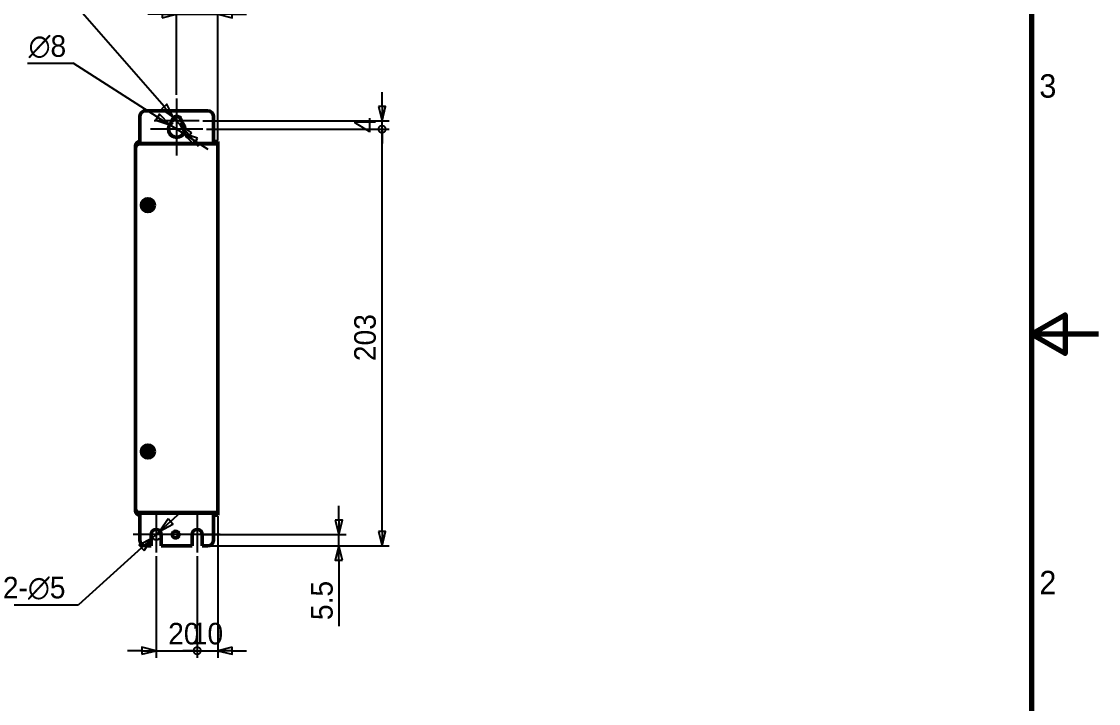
# Model space of a CAD drawing. Header units: millimetres. Extents: x 1506 to 4435, y -334 to 994.
# Drawn here: x 2350 to 2875, y 330 to 662 of the extents above; entities that cross this region are included whole.
import ezdxf

# ---------------------------------------------------------------- set-up
doc = ezdxf.new("R2010")
doc.units = ezdxf.units.MM
doc.header["$LTSCALE"] = 3.5
doc.layers.get('0').update_dxf_attribs({"lineweight": 25})
for name, color, linetype, lineweight in [('경계(ISO)', 7, 'Continuous', 70), ('외형선(ISO)', 7, 'Continuous', 50), ('중심 표식(ISO)', 7, 'Continuous', 25), ('치수(ISO)', 7, 'Continuous', 25)]:
    doc.layers.add(name, color=color, linetype=linetype, lineweight=lineweight)
doc.styles.get("Standard").update_dxf_attribs({"font": ''})
doc.styles.add('레이블 문자 (JIS)', font='')
doc.styles.get('Standard').set_extended_font_data('Gulim')
doc.styles.get('레이블 문자 (JIS)').set_extended_font_data('Gulim')
doc.dimstyles.new('복사 대상기본값 (JIS)', dxfattribs={"dimscale": 3.5, "dimtxt": 3, "dimasz": 2, "dimexe": 1, "dimexo": 0.5, "dimgap": 0.8, "dimtad": 1, "dimdsep": 46, "dimtxsty": '레이블 문자 (JIS)', "dimblk": 'Filled-1', "dimcen": 0.09, "dimdle": 10, "dimclrd": 256, "dimclre": 256, "dimclrt": 256, "dimazin": 2, "dimtfac": 0.666667, "dimtmove": 0, "dimatfit": 3, "dimldrblk": 'OPEN', "dimfxl": 1, "dimtolj": 1, "dimtzin": 0, "dimlwd": -1, "dimlwe": -1, "dimarcsym": 0})

# ---------------------------------------------------------------- blocks, each defined once
blk = doc.blocks.new('Filled-1')
at = {"color": 0}
for p, q in [((0, 0), (-1, 0.25)), ((-1, 0.25), (-1, -0.25)), ((-1, 0), (0, 0)), ((-1, -0.25), (0, 0))]:
    blk.add_line(p, q, dxfattribs=at)
at = {"color": 0, "flags": 128}
blk.add_lwpolyline([(-1, -0.25), (0, 0), (-1, 0.25), (-1, -0.25)], dxfattribs=at)
at = {"color": 0}
blk.add_solid([(-1, -0.25), (0, 0), (-1, 0.25), (-1, -0.25)], dxfattribs=at)
blk = doc.blocks.new('_DotSmall')
at = {"color": 0, "linetype": 'ByBlock', "const_width": 0.5}
blk.add_lwpolyline([(-0.0625, 0, 1), (0.0625, 0, 1)], format="xyb", close=True, dxfattribs=at)
blk = doc.blocks.new('*D17')
at = {"layer": 'Defpoints', "color": 0}
for p in [(2416.05, 403.69), (2436.05, 403.69), (2436.05, 355.89)]:
    blk.add_point(p, dxfattribs=at)
at = {"layer": '치수(ISO)'}
for p, q in [((2416.05, 401.94), (2416.05, 352.39)), ((2436.05, 401.94), (2436.05, 352.39)), ((2409.05, 355.89), (2402.05, 355.89)), ((2416.05, 355.89), (2436.05, 355.89))]:
    blk.add_line(p, q, dxfattribs=at)
at = {"layer": '치수(ISO)', "linetype": 'ByBlock', "xscale": 7, "yscale": 7, "zscale": 7}
blk.add_blockref('Filled-1', (2416.05, 355.89), dxfattribs=at)
at = {"layer": '치수(ISO)', "linetype": 'ByBlock', "xscale": 7, "yscale": 7, "zscale": 7, "rotation": 270}
blk.add_blockref('_DotSmall', (2436.05, 355.89), dxfattribs=at)
at = {"layer": '치수(ISO)', "insert": (2429.55, 369.45), "char_height": 10.5, "attachment_point": 2, "style": '레이블 문자 (JIS)'}
blk.add_mtext('\\A1;20', dxfattribs=at)
blk = doc.blocks.new('_Open')
at = {"color": 0, "linetype": 'ByBlock', "lineweight": -2}
for p, q in [((-1, 0.167), (0, 0)), ((-1, -0.167), (0, 0)), ((0, 0), (-1, 0))]:
    blk.add_line(p, q, dxfattribs=at)
blk = doc.blocks.new('*D19')
at = {"layer": 'Defpoints', "color": 0}
for p in [(2446.05, 423.14), (2436.05, 403.69), (2446.05, 355.89)]:
    blk.add_point(p, dxfattribs=at)
at = {"layer": '치수(ISO)'}
for p, q in [((2446.05, 421.39), (2446.05, 352.39)), ((2436.05, 401.94), (2436.05, 352.39)), ((2436.05, 355.89), (2429.05, 355.89)), ((2436.05, 355.89), (2446.05, 355.89)), ((2453.05, 355.89), (2460.05, 355.89))]:
    blk.add_line(p, q, dxfattribs=at)
at = {"layer": '치수(ISO)', "linetype": 'ByBlock', "xscale": 7, "yscale": 7, "zscale": 7}
blk.add_blockref('_DotSmall', (2436.05, 355.89), dxfattribs=at)
at = {"layer": '치수(ISO)', "linetype": 'ByBlock', "xscale": 7, "yscale": 7, "zscale": 7, "rotation": 180}
blk.add_blockref('Filled-1', (2446.05, 355.89), dxfattribs=at)
at = {"layer": '치수(ISO)', "insert": (2441.05, 369.48), "char_height": 10.5, "attachment_point": 2, "style": '레이블 문자 (JIS)'}
blk.add_mtext('\\A1;10', dxfattribs=at)
blk = doc.blocks.new('*D20')
at = {"layer": 'Defpoints', "color": 0}
for p in [(2436.05, 412.44), (2505.11, 412.44), (2441.05, 406.94)]:
    blk.add_point(p, dxfattribs=at)
at = {"layer": '치수(ISO)'}
for p, q in [((2505.11, 419.44), (2505.11, 426.44)), ((2437.8, 412.44), (2508.61, 412.44)), ((2505.11, 406.94), (2505.11, 412.44)), ((2442.8, 406.94), (2508.61, 406.94)), ((2505.11, 399.94), (2505.11, 367.78))]:
    blk.add_line(p, q, dxfattribs=at)
at = {"layer": '치수(ISO)', "linetype": 'ByBlock', "xscale": 7, "yscale": 7, "zscale": 7}
for p, rotation in [((2505.11, 412.44), 270), ((2505.11, 406.94), 90)]:
    blk.add_blockref('Filled-1', p, dxfattribs=dict(at, rotation=rotation))
at = {"layer": '치수(ISO)', "insert": (2491.56, 380.36), "char_height": 10.5, "attachment_point": 2, "rotation": 90, "style": '레이블 문자 (JIS)'}
blk.add_mtext('\\A1;5.5', dxfattribs=at)
blk = doc.blocks.new('*D21')
at = {"layer": 'Defpoints', "color": 0}
for p in [(2438.8, 609.94), (2526.11, 609.94), (2441.05, 406.94)]:
    blk.add_point(p, dxfattribs=at)
at = {"layer": '치수(ISO)'}
for p, q in [((2440.55, 609.94), (2529.61, 609.94)), ((2526.11, 413.94), (2526.11, 609.94)), ((2442.8, 406.94), (2529.61, 406.94))]:
    blk.add_line(p, q, dxfattribs=at)
at = {"layer": '치수(ISO)', "linetype": 'ByBlock', "xscale": 7, "yscale": 7, "zscale": 7}
for name, p, rotation in [('_DotSmall', (2526.11, 609.94), 90), ('Filled-1', (2526.11, 406.94), 270)]:
    blk.add_blockref(name, p, dxfattribs=dict(at, rotation=rotation))
at = {"layer": '치수(ISO)', "insert": (2512.55, 508.41), "char_height": 10.5, "attachment_point": 2, "rotation": 90, "style": '레이블 문자 (JIS)'}
blk.add_mtext('\\A1;203', dxfattribs=at)
blk = doc.blocks.new('*D22')
at = {"layer": 'Defpoints', "color": 0}
for p in [(2437.05, 613.94), (2526.11, 613.94), (2438.8, 609.94)]:
    blk.add_point(p, dxfattribs=at)
at = {"layer": '치수(ISO)'}
for p, q in [((2526.11, 620.94), (2526.11, 627.94)), ((2438.8, 613.94), (2529.61, 613.94)), ((2526.11, 609.94), (2526.11, 613.94)), ((2440.55, 609.94), (2529.61, 609.94)), ((2526.11, 609.94), (2526.11, 602.94))]:
    blk.add_line(p, q, dxfattribs=at)
at = {"layer": '치수(ISO)', "linetype": 'ByBlock', "xscale": 7, "yscale": 7, "zscale": 7}
for name, p, rotation in [('Filled-1', (2526.11, 613.94), 270), ('_DotSmall', (2526.11, 609.94), 90)]:
    blk.add_blockref(name, p, dxfattribs=dict(at, rotation=rotation))
at = {"layer": '치수(ISO)', "insert": (2512.53, 611.94), "char_height": 10.5, "attachment_point": 2, "rotation": 90, "style": '레이블 문자 (JIS)'}
blk.add_mtext('\\A1;4', dxfattribs=at)
blk = doc.blocks.new('*D23')
at = {"layer": 'Defpoints', "color": 0}
for p in [(2414.19, 410.77), (2417.9, 414.12)]:
    blk.add_point(p, dxfattribs=at)
at = {"layer": '치수(ISO)'}
for p, q in [((2423.1, 418.81), (2428.29, 423.51)), ((2417.9, 414.12), (2414.19, 410.77)), ((2409, 406.08), (2378.28, 378.32)), ((2337.79, 378.32), (2378.28, 378.32))]:
    blk.add_line(p, q, dxfattribs=at)
blk.add_arc((2416.05, 412.44), 2.5, 220.9746, 310.9545, dxfattribs=at)
at = {"layer": '치수(ISO)', "linetype": 'ByBlock', "xscale": 7, "yscale": 7, "zscale": 7}
for p, rotation in [((2417.9, 414.12), 222.1005388457216), ((2414.19, 410.77), 42.10053884572167)]:
    blk.add_blockref('Filled-1', p, dxfattribs=dict(at, rotation=rotation))
at = {"layer": '치수(ISO)', "insert": (2356.63, 391.89), "char_height": 10.5, "attachment_point": 2, "style": '레이블 문자 (JIS)'}
blk.add_mtext('\\A1;\\fGulim|b0|i0;2-∅5', dxfattribs=at)
blk = doc.blocks.new('*D24')
at = {"layer": 'Defpoints', "color": 0}
for p in [(2446.05, 665.9), (2426.05, 624.94), (2446.05, 602.74)]:
    blk.add_point(p, dxfattribs=at)
at = {"layer": '치수(ISO)'}
for p, q in [((2426.05, 626.69), (2426.05, 669.4)), ((2446.05, 604.49), (2446.05, 669.4)), ((2419.05, 665.9), (2412.05, 665.9)), ((2426.05, 665.9), (2446.05, 665.9)), ((2453.05, 665.9), (2460.05, 665.9))]:
    blk.add_line(p, q, dxfattribs=at)
at = {"layer": '치수(ISO)', "linetype": 'ByBlock', "xscale": 7, "yscale": 7, "zscale": 7}
blk.add_blockref('Filled-1', (2426.05, 665.9), dxfattribs=at)
at = {"layer": '치수(ISO)', "linetype": 'ByBlock', "xscale": 7, "yscale": 7, "zscale": 7, "rotation": 180}
blk.add_blockref('Filled-1', (2446.05, 665.9), dxfattribs=at)
at = {"layer": '치수(ISO)', "insert": (2436.05, 679.46), "char_height": 10.5, "attachment_point": 2, "style": '레이블 문자 (JIS)'}
blk.add_mtext('\\A1;20', dxfattribs=at)
blk = doc.blocks.new('*D25')
at = {"layer": 'Defpoints', "color": 0}
for p in [(2424.57, 615.64), (2427.53, 612.25)]:
    blk.add_point(p, dxfattribs=at)
at = {"layer": '치수(ISO)'}
for p, q in [((2342.91, 669.11), (2377.97, 669.11)), ((2419.97, 620.92), (2377.97, 669.11)), ((2427.53, 612.25), (2424.57, 615.64)), ((2432.13, 606.97), (2436.73, 601.69))]:
    blk.add_line(p, q, dxfattribs=at)
at = {"layer": '치수(ISO)', "linetype": 'ByBlock', "xscale": 7, "yscale": 7, "zscale": 7}
for p, rotation in [((2424.57, 615.64), 311.0741212645952), ((2427.53, 612.25), 131.0741212645952)]:
    blk.add_blockref('Filled-1', p, dxfattribs=dict(at, rotation=rotation))
at = {"layer": '치수(ISO)', "insert": (2359.04, 682.69), "char_height": 10.5, "attachment_point": 2, "style": '레이블 문자 (JIS)'}
blk.add_mtext('\\A1;∅4.5', dxfattribs=at)
blk = doc.blocks.new('*D26')
at = {"layer": 'Defpoints', "color": 0}
for p in [(2422.68, 612.1), (2429.42, 607.79)]:
    blk.add_point(p, dxfattribs=at)
at = {"layer": '치수(ISO)'}
for p, q in [((2353.37, 642.14), (2375.58, 642.14)), ((2416.78, 615.86), (2375.58, 642.14)), ((2429.42, 607.79), (2422.68, 612.1)), ((2435.32, 604.03), (2441.22, 600.26))]:
    blk.add_line(p, q, dxfattribs=at)
at = {"layer": '치수(ISO)', "linetype": 'ByBlock', "xscale": 7, "yscale": 7, "zscale": 7}
for p, rotation in [((2422.68, 612.1), 327.4643342935795), ((2429.42, 607.79), 147.4643342935795)]:
    blk.add_blockref('Filled-1', p, dxfattribs=dict(at, rotation=rotation))
at = {"layer": '치수(ISO)', "insert": (2363.07, 655.71), "char_height": 10.5, "attachment_point": 2, "style": '레이블 문자 (JIS)'}
blk.add_mtext('\\A1;∅8', dxfattribs=at)
blk = doc.blocks.new('경계 Default Border')
at = {"layer": '경계(ISO)', "flags": 128}
for points in [[(10, 10), (10, 287), (410, 287), (410, 10), (10, 10)], [(420, 148.5), (410, 148.5), (415, 151.39), (415, 145.61), (410, 148.5)]]:
    blk.add_lwpolyline(points, dxfattribs=at)
at = {"layer": '경계(ISO)', "char_height": 3.5, "attachment_point": 7}
for s, insert in [('3', (411.16, 183.79)), ('2', (411.16, 109.62))]:
    blk.add_mtext(s, dxfattribs=dict(at, insert=insert))

msp = doc.modelspace()

# ---------------------------------------------------------------- linework, layer by layer
at = {"layer": '외형선(ISO)'}
for p, q in [((2408.0498, 604.9442), (2408.0498, 615.9442)), ((2411.0498, 618.9442), (2441.0498, 618.9442)), ((2444.0498, 615.9442), (2444.0498, 604.9442)), ((2408.0498, 602.9442), (2408.0498, 604.9442)), ((2444.0498, 604.9442), (2444.0498, 602.9442)), ((2444.0498, 603.9442), (2445.0498, 603.9442)), ((2445.0498, 603.9442), (2445.0498, 602.9442)), ((2445.0498, 603.9442), (2446.0498, 603.9442)), ((2446.0498, 603.9442), (2446.0498, 602.7442)), ((2406.0498, 601.9442), (2406.0498, 600.7442)), ((2406.4498, 601.9442), (2406.0498, 601.9442)), ((2406.0498, 425.1442), (2406.0498, 600.7442)), ((2408.0498, 602.9442), (2444.0498, 602.9442)), ((2408.0498, 602.7442), (2444.0498, 602.7442)), ((2444.0498, 602.9442), (2445.0498, 602.9442)), ((2446.0498, 602.7442), (2444.0498, 602.7442)), ((2445.0498, 602.7442), (2445.0498, 602.9442)), ((2446.0498, 423.1442), (2446.0498, 602.7442)), ((2412.0498, 573.6042), (2411.0124, 573.6042)), ((2412.0498, 573.8002), (2411.1672, 573.8002)), ((2412.0498, 574.0642), (2411.5425, 574.0642)), ((2412.0498, 571.7147), (2412.0498, 574.1737)), ((2411.0912, 453.7142), (2412.0498, 453.7142)), ((2411.4498, 453.7142), (2411.4498, 453.1442)), ((2411.4498, 453.1442), (2412.0498, 453.1442)), ((2411.4498, 452.7442), (2412.0498, 452.7442)), ((2411.4498, 452.7442), (2411.4498, 451.8711)), ((2411.8316, 451.7342), (2412.0498, 451.7342)), ((2412.0498, 451.7147), (2412.0498, 454.1737)), ((2406.0498, 425.1442), (2406.0498, 423.9442)), ((2406.0498, 423.9442), (2406.4498, 423.9442)), ((2444.0498, 423.1442), (2408.0498, 423.1442)), ((2408.0498, 420.9442), (2408.0498, 422.9442)), ((2444.0498, 422.9442), (2408.0498, 422.9442)), ((2408.0498, 409.9442), (2408.0498, 420.9442)), ((2444.0498, 423.1442), (2446.0498, 423.1442)), ((2444.0498, 422.9442), (2444.0498, 420.9442)), ((2444.0498, 422.9442), (2445.0498, 422.9442)), ((2444.0498, 421.9442), (2445.0498, 421.9442)), ((2444.0498, 420.9442), (2444.0498, 409.9442)), ((2445.0498, 422.9442), (2445.0498, 423.1442)), ((2445.0498, 422.9442), (2445.0498, 421.9442)), ((2446.0498, 421.9442), (2445.0498, 421.9442)), ((2446.0498, 423.1442), (2446.0498, 421.9442)), ((2413.5498, 406.9442), (2413.5498, 412.4442)), ((2418.5498, 412.4442), (2418.5498, 406.9442)), ((2433.5498, 406.9442), (2433.5498, 412.4442)), ((2438.5498, 412.4442), (2438.5498, 406.9442)), ((2413.5498, 406.9442), (2411.0498, 406.9442)), ((2433.5498, 406.9442), (2418.5498, 406.9442)), ((2441.0498, 406.9442), (2438.5498, 406.9442))]:
    msp.add_line(p, q, dxfattribs=at)
for centre, radius in [((2412.0498, 572.9442), 3.15), ((2412.0498, 572.9442), 2.15), ((2412.0498, 572.9442), 1.2295), ((2412.0498, 452.9442), 3.15), ((2412.0498, 452.9442), 2.15), ((2412.0498, 452.9442), 1.2295), ((2425.5498, 412.4442), 1.621)]:
    msp.add_circle(centre, radius, dxfattribs=at)
for centre, radius, start, end in [((2411.0498, 615.9442), 3, 90, 180), ((2426.0498, 613.9442), 2.25, 343.665177, 196.334823), ((2441.0498, 615.9442), 3, 0, 90), ((2426.0498, 609.9442), 4, 122.669646, 57.330354), ((2408.0498, 601.9442), 2, 90, 180), ((2408.0498, 600.7442), 2, 90, 180), ((2408.0498, 601.9442), 1, 90, 139.458398), ((2443.0498, 601.9442), 1, 53.130102, 90), ((2443.0498, 601.9442), 2, 23.578178, 30), ((2411.7498, 451.4442), 0.75, 113.578178, 131.378962), ((2408.0498, 425.1442), 2, 180, 270), ((2408.0498, 423.9442), 2, 180, 270), ((2408.0498, 423.9442), 1, 220.541602, 270), ((2443.0498, 423.9442), 1, 270, 306.869898), ((2443.0498, 423.9442), 2, 330, 336.421822), ((2416.0498, 412.4442), 2.5, 0, 180), ((2436.0498, 412.4442), 2.5, 0, 180), ((2411.0498, 409.9442), 3, 180, 270), ((2441.0498, 409.9442), 3, 270, 0)]:
    msp.add_arc(centre, radius, start, end, dxfattribs=at)
at = {"layer": '중심 표식(ISO)'}
for p, q in [((2426.0498, 624.9442), (2426.0498, 605.1942)), ((2437.0498, 613.9442), (2415.0498, 613.9442)), ((2426.0498, 618.6942), (2426.0498, 597.1942)), ((2438.7998, 609.9442), (2413.2998, 609.9442)), ((2416.0498, 423.6942), (2416.0498, 403.6942)), ((2436.0498, 423.6942), (2436.0498, 403.6942)), ((2427.2998, 412.4442), (2404.7998, 412.4442)), ((2447.2998, 412.4442), (2424.7998, 412.4442))]:
    msp.add_line(p, q, dxfattribs=at)

# ---------------------------------------------------------------- block references
at = {"color": 0, "xscale": 3.25923507, "yscale": 3.25923507, "zscale": 3.25923507}
msp.add_blockref('경계 Default Border', (1506.2952, 26.1252), dxfattribs=at)

# ---------------------------------------------------------------- dimensions: what is measured, and where the dimension line sits
at = {"layer": '치수(ISO)'}
for p1, p2, picture, middle in [((2427.5281, 612.248), (2424.5714, 615.6404), '*D25', (2359.0363, 669.1137)), ((2429.422, 607.7929), (2422.6775, 612.0955), '*D26', (2363.0721, 642.1427))]:
    dim = msp.add_diameter_dim_2p(p1=p1, p2=p2, dimstyle='복사 대상기본값 (JIS)', override={"dimgap": 0.8, "dimtih": 1, "dimtoh": 1, "dimdec": 2, "dimlfac": 1, "dimtol": 0, "dimlim": 0, "dimtp": 0, "dimtm": 0, "dimtdec": 2, "dimatfit": 2}, dxfattribs=at)
    dim.commit()
    dim.dimension.update_dxf_attribs({"geometry": picture, "text_midpoint": middle, "dimtype": 163})
for base, p1, p2, angle, override, picture, middle in [((2446.0498, 665.8963), (2426.0498, 624.9442), (2446.0498, 602.7442), 180, {"dimgap": 0.8, "dimdec": 2, "dimtol": 0, "dimlim": 0, "dimtp": 0, "dimtm": 0, "dimtdec": 2, "dimtofl": 0}, '*D24', (2436.0498, 665.8963)), ((2526.1144, 613.9442), (2438.7998, 609.9442), (2437.0498, 613.9442), 90, {"dimgap": 0.8, "dimdec": 2, "dimblk1": 'DotSmall', "dimblk2": 'Filled-1', "dimsah": 1, "dimdle": 0, "dimtol": 0, "dimlim": 0, "dimtp": 0, "dimtm": 0, "dimtdec": 2, "dimtofl": 1, "dimatfit": 1}, '*D22', (2526.1144, 611.9442)), ((2526.1144, 609.9442), (2441.0498, 406.9442), (2438.7998, 609.9442), 90, {"dimgap": 0.8, "dimdec": 2, "dimblk1": 'Filled-1', "dimblk2": 'DotSmall', "dimsah": 1, "dimdle": 0, "dimtol": 0, "dimlim": 0, "dimtp": 0, "dimtm": 0, "dimtdec": 2, "dimtofl": 0, "dimatfit": 1}, '*D21', (2526.1144, 508.4092)), ((2505.1144, 412.4442), (2441.0498, 406.9442), (2436.0498, 412.4442), 90, {"dimgap": 0.8, "dimdec": 2, "dimtol": 0, "dimlim": 0, "dimtp": 0, "dimtm": 0, "dimtdec": 2, "dimtofl": 1, "dimatfit": 1}, '*D20', (2505.1144, 380.3643)), ((2446.0498, 355.8875), (2436.0498, 403.6942), (2446.0498, 423.1442), 180, {"dimgap": 0.8, "dimdec": 2, "dimblk1": 'DotSmall', "dimblk2": 'Filled-1', "dimsah": 1, "dimdle": 0, "dimtol": 0, "dimlim": 0, "dimtp": 0, "dimtm": 0, "dimtdec": 2, "dimtofl": 1, "dimatfit": 1}, '*D19', (2441.0498, 355.8875)), ((2436.0498, 355.8875), (2416.0498, 403.6942), (2436.0498, 403.6942), 180, {"dimgap": 0.8, "dimdec": 2, "dimblk1": 'Filled-1', "dimblk2": 'DotSmall', "dimsah": 1, "dimdle": 0, "dimtol": 0, "dimlim": 0, "dimtp": 0, "dimtm": 0, "dimtdec": 2, "dimtofl": 0}, '*D17', (2429.5498, 355.8875))]:
    dim = msp.add_linear_dim(base=base, p1=p1, p2=p2, angle=angle, dimstyle='복사 대상기본값 (JIS)', override=override, dxfattribs=at)
    dim.commit()
    dim.dimension.update_dxf_attribs({"geometry": picture, "text_midpoint": middle, "dimtype": 160})
dim = msp.add_diameter_dim_2p(p1=(2417.9047, 414.1203), p2=(2414.1948, 410.7681), text='\\fGulim|b0|i0;2-<>', dimstyle='복사 대상기본값 (JIS)', override={"dimgap": 0.8, "dimtih": 1, "dimtoh": 1, "dimdec": 2, "dimlfac": 1, "dimtol": 0, "dimlim": 0, "dimtp": 0, "dimtm": 0, "dimtdec": 2, "dimatfit": 2}, dxfattribs=at)
dim.commit()
dim.dimension.update_dxf_attribs({"geometry": '*D23', "text_midpoint": (2356.6348, 378.32), "dimtype": 163})

doc.saveas('drawing.dxf')
